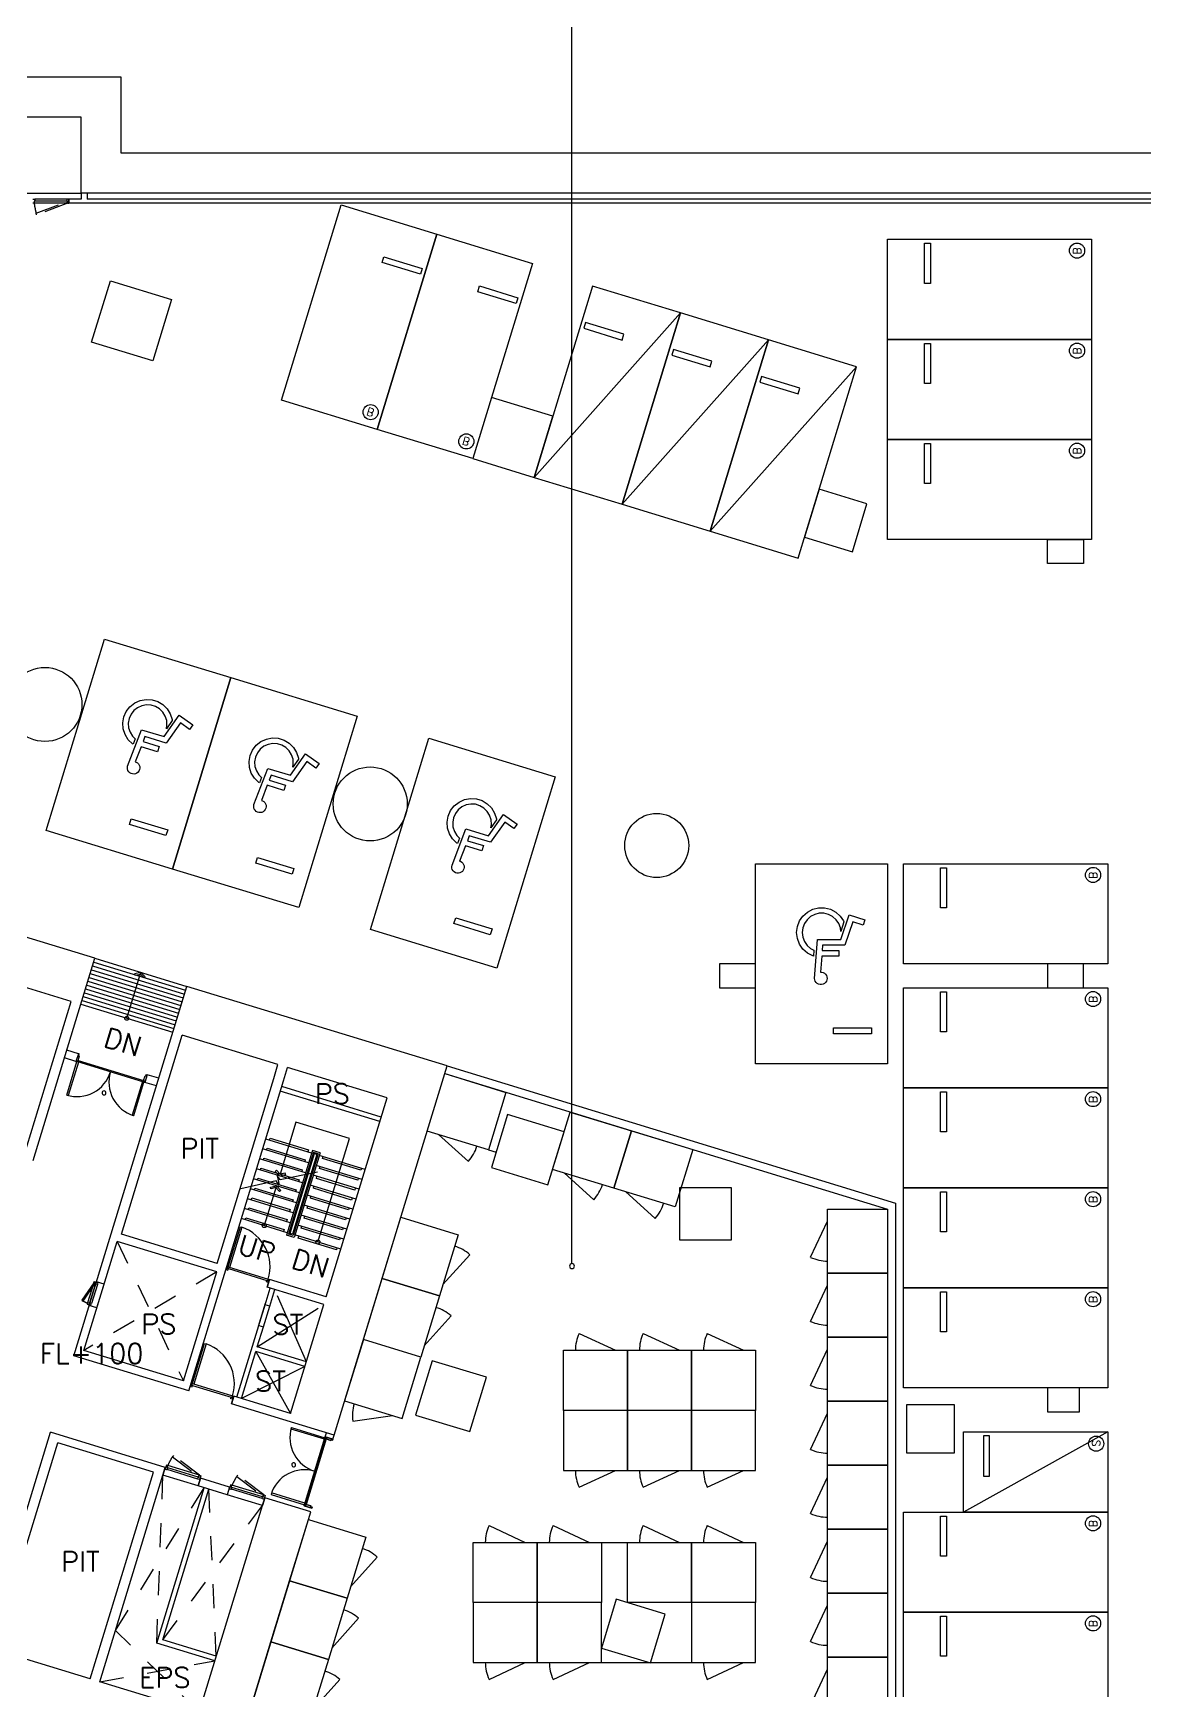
# Model space of a CAD drawing. Header units: millimetres. Extents: x -7614 to 421357, y 87385 to 341757.
# Drawn here: x 178470 to 206249, y 216459 to 257878 of the extents above; entities that cross this region are included whole.
import ezdxf
from ezdxf.enums import TextEntityAlignment as Align

# ---------------------------------------------------------------- set-up
doc = ezdxf.new("R2010")
doc.units = ezdxf.units.MM
doc.header["$LTSCALE"] = 600
doc.header["$MEASUREMENT"] = 0
doc.linetypes.add('HID', pattern=[5, 3, -2])
doc.linetypes.add('HIDDEN', pattern=[2, 1, -1])
doc.layers.add('e-plan', color=9, linetype='CONTINUOUS')
doc.layers.add('e-room-box', color=7, linetype='CONTINUOUS')
doc.styles.add('kiahn', font='romans.shx', dxfattribs={"bigfont": 'cadhs.shx'})

msp = doc.modelspace()

# ---------------------------------------------------------------- linework, layer by layer
at = {"layer": 'e-plan'}
for p, q in [((180670, 256777), (163670, 256777)), ((180670, 254877), (180670, 256777)), ((179670, 255777), (164670, 255777)), ((179670, 253877), (179670, 255777)), ((328920, 254877), (180670, 254877)), ((173853, 253877), (179670, 253877)), ((178460, 253727), (178495, 253727)), ((178495, 253627), (178460, 253627)), ((178495, 253727), (178510, 253727)), ((178510, 253677), (178495, 253677)), ((178495, 253677), (178495, 253627)), ((179325, 253627), (178495, 253627)), ((179310, 253727), (178510, 253727)), ((178510, 253727), (178510, 253677)), ((179310, 253677), (178510, 253677)), ((179325, 253727), (179310, 253727)), ((179310, 253727), (179310, 253677)), ((179310, 253677), (179325, 253677)), ((179360, 253727), (179325, 253727)), ((179325, 253677), (179325, 253627)), ((179325, 253627), (179360, 253627)), ((179360, 253627), (179360, 253727)), ((179670, 253727), (179370, 253727)), ((179370, 253627), (179370, 253727)), ((336565, 253627), (179370, 253627)), ((179670, 253877), (179670, 253727)), ((244420, 253877), (179670, 253877)), ((179820, 253877), (179820, 253727)), ((329770, 253727), (179820, 253727)), ((184675, 248709), (186166, 253586)), ((186166, 253586), (188556, 252855)), ((188556, 252855), (187065, 247978)), ((187065, 247978), (188556, 252855)), ((188556, 252855), (190947, 252124)), ((199820, 250227), (199820, 252727)), ((199820, 252727), (204920, 252727)), ((204920, 252727), (204920, 250227)), ((187190, 252148), (187234, 252292)), ((187234, 252292), (188190, 251999)), ((200745, 252627), (200895, 252627)), ((200745, 251627), (200745, 252627)), ((200895, 252627), (200895, 251627)), ((188147, 251856), (187190, 252148)), ((188190, 251999), (188147, 251856)), ((190947, 252124), (189456, 247247)), ((189581, 251417), (189625, 251561)), ((190537, 251125), (189581, 251417)), ((189625, 251561), (190581, 251268)), ((192448, 251560), (190986, 246779)), ((194648, 250888), (192448, 251560)), ((200895, 251627), (200745, 251627)), ((190581, 251268), (190537, 251125)), ((190986, 246779), (194648, 250888)), ((192273, 250647), (192229, 250503)), ((193230, 250354), (192273, 250647)), ((193186, 246106), (194648, 250888)), ((194648, 250888), (193186, 246106)), ((196847, 250215), (194648, 250888)), ((192229, 250503), (193186, 250211)), ((193186, 250211), (193230, 250354)), ((193186, 246106), (196847, 250215)), ((195385, 245434), (196847, 250215)), ((196847, 250215), (195385, 245434)), ((199047, 249543), (196847, 250215)), ((204920, 250227), (199820, 250227)), ((199820, 247727), (199820, 250227)), ((199820, 250227), (204920, 250227)), ((204920, 250227), (204920, 247727)), ((194473, 249974), (194429, 249831)), ((194429, 249831), (195385, 249538)), ((195429, 249682), (194473, 249974)), ((200745, 250127), (200895, 250127)), ((200745, 249127), (200745, 250127)), ((200895, 250127), (200895, 249127)), ((195385, 249538), (195429, 249682)), ((195385, 245434), (199047, 249543)), ((197585, 244762), (199047, 249543)), ((196672, 249302), (196628, 249158)), ((196628, 249158), (197585, 248866)), ((197629, 249009), (196672, 249302)), ((197585, 248866), (197629, 249009)), ((200895, 249127), (200745, 249127)), ((187065, 247978), (184675, 248709)), ((189456, 247247), (187065, 247978)), ((204920, 247727), (199820, 247727)), ((199820, 245227), (199820, 247727)), ((199820, 247727), (204920, 247727)), ((204920, 247727), (204920, 245227)), ((200745, 247627), (200895, 247627)), ((200745, 246627), (200745, 247627)), ((200895, 247627), (200895, 246627)), ((190986, 246779), (193186, 246106)), ((200895, 246627), (200745, 246627)), ((193186, 246106), (195385, 245434)), ((195385, 245434), (197585, 244762)), ((204920, 245227), (199820, 245227)), ((178794, 237958), (180256, 242739)), ((180256, 242739), (183412, 241775)), ((183412, 241775), (181950, 236993)), ((181950, 236993), (183412, 241775)), ((183412, 241775), (186568, 240810)), ((180889, 241049), (181007, 241142)), ((181007, 241142), (181143, 241205)), ((181185, 241073), (181079, 241024)), ((181143, 241205), (181290, 241233)), ((181299, 241095), (181185, 241073)), ((181290, 241233), (181440, 241224)), ((181416, 241088), (181299, 241095)), ((181527, 241054), (181416, 241088)), ((181440, 241224), (181584, 241180)), ((181584, 241180), (181712, 241104)), ((181712, 241104), (181819, 240998)), ((180710, 240646), (180736, 240794)), ((180736, 240794), (180797, 240931)), ((180797, 240931), (180889, 241049)), ((180868, 240753), (180848, 240638)), ((180916, 240860), (180868, 240753)), ((180987, 240952), (180916, 240860)), ((181079, 241024), (180987, 240952)), ((181628, 240994), (181527, 241054)), ((181711, 240912), (181628, 240994)), ((181771, 240813), (181711, 240912)), ((181742, 240301), (182122, 240835)), ((181807, 240702), (181771, 240813)), ((181944, 240704), (181799, 240500)), ((181814, 240585), (181807, 240702)), ((181819, 240998), (181897, 240870)), ((181897, 240870), (181943, 240727)), ((181943, 240727), (181944, 240704)), ((182122, 240835), (182460, 240595)), ((186568, 240810), (185106, 236028)), ((180720, 240496), (180710, 240646)), ((180765, 240353), (180720, 240496)), ((180844, 240225), (180765, 240353)), ((180831, 239567), (181180, 240472)), ((180848, 240638), (180856, 240522)), ((180856, 240522), (180891, 240411)), ((180891, 240411), (180952, 240311)), ((180952, 240311), (181019, 240245)), ((181019, 240245), (180966, 240110)), ((181180, 240472), (181742, 240301)), ((181263, 240303), (181215, 240179)), ((181797, 240139), (181263, 240303)), ((182155, 240642), (181797, 240139)), ((181799, 240500), (181814, 240585)), ((182380, 240482), (182155, 240642)), ((182460, 240595), (182380, 240482)), ((184162, 240178), (184299, 240240)), ((184299, 240240), (184446, 240268)), ((184446, 240268), (184596, 240259)), ((184596, 240259), (184739, 240216)), ((186899, 235480), (188361, 240262)), ((188361, 240262), (191517, 239297)), ((180950, 240120), (180844, 240225)), ((180966, 240110), (180950, 240120)), ((181165, 240049), (181019, 239671)), ((181576, 239924), (181165, 240049)), ((181215, 240179), (181616, 240056)), ((181616, 240056), (181576, 239924)), ((183866, 239681), (183892, 239829)), ((183892, 239829), (183953, 239966)), ((183953, 239966), (184045, 240084)), ((184072, 239895), (184024, 239788)), ((184045, 240084), (184162, 240178)), ((184143, 239987), (184072, 239895)), ((184234, 240060), (184143, 239987)), ((184341, 240108), (184234, 240060)), ((184455, 240130), (184341, 240108)), ((184572, 240123), (184455, 240130)), ((184683, 240089), (184572, 240123)), ((184783, 240029), (184683, 240089)), ((184739, 240216), (184868, 240139)), ((184866, 239947), (184783, 240029)), ((184927, 239848), (184866, 239947)), ((184868, 240139), (184975, 240033)), ((184898, 239336), (185278, 239870)), ((184963, 239737), (184927, 239848)), ((184975, 240033), (185053, 239905)), ((185053, 239905), (185098, 239762)), ((185278, 239870), (185616, 239630)), ((180825, 239530), (180831, 239567)), ((180827, 239493), (180825, 239530)), ((180838, 239457), (180827, 239493)), ((180858, 239425), (180838, 239457)), ((180885, 239399), (180858, 239425)), ((181019, 239671), (181043, 239664)), ((181043, 239664), (181075, 239645)), ((181090, 239412), (181061, 239389)), ((181075, 239645), (181102, 239618)), ((181113, 239442), (181090, 239412)), ((181102, 239618), (181121, 239586)), ((181129, 239476), (181113, 239442)), ((181121, 239586), (181133, 239551)), ((181135, 239513), (181129, 239476)), ((181133, 239551), (181135, 239513)), ((183876, 239531), (183866, 239681)), ((183921, 239389), (183876, 239531)), ((183987, 238602), (184336, 239508)), ((184024, 239788), (184004, 239674)), ((184004, 239674), (184012, 239557)), ((184012, 239557), (184047, 239446)), ((184047, 239446), (184108, 239346)), ((184336, 239508), (184898, 239336)), ((185311, 239677), (184953, 239174)), ((185100, 239739), (184955, 239535)), ((184955, 239535), (184970, 239620)), ((184970, 239620), (184963, 239737)), ((185098, 239762), (185100, 239739)), ((185536, 239517), (185311, 239677)), ((185616, 239630), (185536, 239517)), ((180917, 239380), (180885, 239399)), ((180953, 239369), (180917, 239380)), ((180990, 239367), (180953, 239369)), ((181027, 239373), (180990, 239367)), ((181061, 239389), (181027, 239373)), ((183999, 239261), (183921, 239389)), ((184106, 239155), (183999, 239261)), ((184122, 239145), (184106, 239155)), ((184108, 239346), (184174, 239281)), ((184174, 239281), (184122, 239145)), ((184321, 239085), (184175, 238706)), ((184732, 238959), (184321, 239085)), ((184419, 239338), (184371, 239214)), ((184371, 239214), (184772, 239091)), ((184953, 239174), (184419, 239338)), ((184772, 239091), (184732, 238959)), ((191517, 239297), (190055, 234515)), ((183980, 238565), (183987, 238602)), ((184175, 238706), (184199, 238699)), ((184199, 238699), (184231, 238680)), ((184231, 238680), (184258, 238653)), ((184258, 238653), (184277, 238621)), ((184277, 238621), (184289, 238586)), ((184289, 238586), (184291, 238548)), ((188994, 238571), (189111, 238665)), ((189111, 238665), (189248, 238727)), ((189289, 238595), (189183, 238547)), ((189248, 238727), (189395, 238755)), ((189404, 238617), (189289, 238595)), ((189395, 238755), (189545, 238746)), ((189521, 238610), (189404, 238617)), ((189632, 238576), (189521, 238610)), ((189545, 238746), (189688, 238703)), ((189732, 238516), (189632, 238576)), ((189688, 238703), (189817, 238626)), ((189817, 238626), (189924, 238520)), ((180879, 238107), (180923, 238250)), ((180923, 238250), (181831, 237973)), ((183983, 238528), (183980, 238565)), ((183994, 238492), (183983, 238528)), ((184014, 238460), (183994, 238492)), ((184040, 238434), (184014, 238460)), ((184073, 238415), (184040, 238434)), ((184108, 238404), (184073, 238415)), ((184146, 238402), (184108, 238404)), ((184183, 238409), (184146, 238402)), ((184217, 238424), (184183, 238409)), ((184246, 238447), (184217, 238424)), ((184269, 238477), (184246, 238447)), ((184284, 238511), (184269, 238477)), ((184291, 238548), (184284, 238511)), ((188815, 238168), (188841, 238316)), ((188825, 238018), (188815, 238168)), ((188841, 238316), (188902, 238453)), ((188902, 238453), (188994, 238571)), ((188973, 238275), (188953, 238161)), ((189020, 238382), (188973, 238275)), ((189092, 238474), (189020, 238382)), ((189183, 238547), (189092, 238474)), ((189815, 238434), (189732, 238516)), ((189876, 238335), (189815, 238434)), ((189847, 237823), (190227, 238357)), ((189911, 238224), (189876, 238335)), ((190260, 238164), (189902, 237661)), ((190049, 238226), (189904, 238022)), ((189919, 238107), (189911, 238224)), ((189924, 238520), (190002, 238392)), ((190002, 238392), (190047, 238249)), ((190047, 238249), (190049, 238226)), ((190227, 238357), (190565, 238117)), ((190485, 238004), (190260, 238164)), ((181950, 236993), (178794, 237958)), ((181788, 237829), (180879, 238107)), ((181831, 237973), (181788, 237829)), ((188870, 237876), (188825, 238018)), ((188948, 237748), (188870, 237876)), ((188936, 237089), (189285, 237995)), ((189055, 237642), (188948, 237748)), ((188953, 238161), (188960, 238044)), ((188960, 238044), (188996, 237933)), ((188996, 237933), (189057, 237833)), ((189057, 237833), (189123, 237768)), ((189123, 237768), (189071, 237632)), ((189285, 237995), (189847, 237823)), ((189368, 237825), (189320, 237701)), ((189902, 237661), (189368, 237825)), ((189904, 238022), (189919, 238107)), ((190565, 238117), (190485, 238004)), ((189071, 237632), (189055, 237642)), ((189270, 237572), (189124, 237193)), ((189680, 237446), (189270, 237572)), ((189320, 237701), (189721, 237578)), ((189721, 237578), (189680, 237446)), ((185106, 236028), (181950, 236993)), ((184035, 237142), (184079, 237285)), ((184943, 236864), (184035, 237142)), ((184079, 237285), (184987, 237008)), ((184987, 237008), (184943, 236864)), ((188929, 237052), (188936, 237089)), ((188932, 237015), (188929, 237052)), ((188943, 236979), (188932, 237015)), ((188963, 236947), (188943, 236979)), ((188989, 236921), (188963, 236947)), ((189022, 236902), (188989, 236921)), ((189124, 237193), (189148, 237186)), ((189148, 237186), (189180, 237167)), ((189195, 236934), (189166, 236911)), ((189180, 237167), (189206, 237140)), ((189218, 236964), (189195, 236934)), ((189206, 237140), (189226, 237108)), ((189233, 236998), (189218, 236964)), ((189226, 237108), (189237, 237073)), ((189240, 237035), (189233, 236998)), ((189237, 237073), (189240, 237035)), ((196520, 232127), (196520, 237127)), ((196520, 237127), (199820, 237127)), ((199820, 237127), (199820, 232127)), ((200220, 234627), (200220, 237127)), ((200220, 237127), (205320, 237127)), ((201145, 237027), (201295, 237027)), ((201145, 236027), (201145, 237027)), ((201295, 237027), (201295, 236027)), ((205320, 237127), (205320, 234627)), ((180013, 234762), (173510, 236750)), ((189057, 236891), (189022, 236902)), ((189095, 236889), (189057, 236891)), ((189132, 236896), (189095, 236889)), ((189166, 236911), (189132, 236896)), ((188984, 235629), (189028, 235772)), ((189028, 235772), (189936, 235495)), ((197566, 235555), (197619, 235695)), ((197619, 235695), (197705, 235819)), ((197705, 235819), (197817, 235918)), ((197808, 235727), (197742, 235631)), ((197895, 235804), (197808, 235727)), ((197817, 235918), (197950, 235988)), ((197999, 235859), (197895, 235804)), ((197950, 235988), (198095, 236024)), ((198112, 235887), (197999, 235859)), ((198095, 236024), (198245, 236024)), ((198229, 235887), (198112, 235887)), ((198342, 235859), (198229, 235887)), ((198245, 236024), (198391, 235988)), ((198445, 235804), (198342, 235859)), ((198391, 235988), (198524, 235918)), ((198533, 235727), (198445, 235804)), ((198524, 235918), (198636, 235819)), ((198599, 235631), (198533, 235727)), ((198636, 235819), (198721, 235695)), ((198654, 235229), (198862, 235851)), ((198721, 235695), (198730, 235673)), ((198949, 235676), (198754, 235091)), ((198862, 235851), (199255, 235720)), ((199211, 235589), (198949, 235676)), ((199255, 235720), (199211, 235589)), ((201295, 236027), (201145, 236027)), ((190055, 234515), (186899, 235480)), ((189892, 235351), (188984, 235629)), ((189936, 235495), (189892, 235351)), ((197548, 235406), (197566, 235555)), ((197566, 235257), (197548, 235406)), ((197701, 235522), (197686, 235406)), ((197686, 235406), (197701, 235290)), ((197742, 235631), (197701, 235522)), ((197701, 235290), (197742, 235181)), ((198640, 235522), (198599, 235631)), ((198651, 235436), (198640, 235522)), ((198730, 235673), (198651, 235436)), ((197619, 235117), (197566, 235257)), ((197705, 234994), (197619, 235117)), ((197817, 234894), (197705, 234994)), ((197742, 235181), (197808, 235085)), ((197808, 235085), (197895, 235008)), ((197950, 234825), (197817, 234894)), ((197895, 235008), (197978, 234964)), ((197978, 234964), (197968, 234820)), ((197998, 234261), (198067, 235229)), ((198067, 235229), (198654, 235229)), ((198195, 235091), (198186, 234958)), ((198186, 234958), (198605, 234958)), ((198754, 235091), (198195, 235091)), ((198605, 234958), (198605, 234820)), ((178470, 229713), (180013, 234762)), ((179926, 234475), (182221, 233773)), ((179955, 234571), (182250, 233869)), ((179984, 234666), (182279, 233965)), ((180013, 234762), (182308, 234060)), ((197968, 234820), (197950, 234825)), ((198176, 234820), (198147, 234416)), ((198605, 234820), (198176, 234820)), ((205320, 234627), (200220, 234627)), ((179423, 233687), (177033, 234418)), ((179487, 224832), (182308, 234060)), ((179809, 234093), (182104, 233391)), ((179838, 234188), (182133, 233486)), ((179867, 234284), (182162, 233582)), ((179896, 234379), (182191, 233678)), ((180810, 233264), (181161, 234411)), ((181161, 234411), (181005, 234378)), ((181005, 234378), (181017, 234339)), ((181017, 234339), (181148, 234369)), ((181148, 234369), (181240, 234271)), ((181268, 234298), (181161, 234411)), ((181240, 234271), (181268, 234298)), ((188811, 232072), (182308, 234060)), ((198002, 234224), (197998, 234261)), ((198015, 234189), (198002, 234224)), ((198037, 234158), (198015, 234189)), ((198065, 234133), (198037, 234158)), ((198098, 234116), (198065, 234133)), ((198134, 234107), (198098, 234116)), ((198172, 234107), (198134, 234107)), ((198147, 234416), (198172, 234416)), ((198172, 234416), (198208, 234407)), ((198208, 234116), (198172, 234107)), ((198208, 234407), (198241, 234389)), ((198241, 234133), (198208, 234116)), ((198241, 234389), (198269, 234364)), ((198269, 234158), (198241, 234133)), ((198269, 234364), (198291, 234333)), ((198291, 234189), (198269, 234158)), ((198291, 234333), (198304, 234298)), ((198304, 234224), (198291, 234189)), ((198304, 234298), (198309, 234261)), ((198309, 234261), (198304, 234224)), ((200220, 231527), (200220, 234027)), ((200220, 234027), (205320, 234027)), ((205320, 234027), (205320, 231527)), ((178231, 229786), (179423, 233687)), ((179662, 233614), (181958, 232913)), ((179692, 233710), (181987, 233008)), ((179721, 233806), (182016, 233104)), ((179750, 233901), (182045, 233200)), ((179779, 233997), (182075, 233295)), ((201145, 233927), (201295, 233927)), ((201145, 232927), (201145, 233927)), ((201295, 233927), (201295, 232927)), ((180676, 227867), (182197, 232840)), ((184587, 232109), (182197, 232840)), ((198470, 232879), (198470, 233029)), ((198470, 233029), (199420, 233029)), ((199420, 232879), (198470, 232879)), ((199420, 233029), (199420, 232879)), ((201295, 232927), (201145, 232927)), ((179599, 232379), (179312, 232467)), ((179599, 232379), (179540, 232188)), ((179599, 232379), (179540, 232188)), ((179622, 232372), (179599, 232379)), ((179611, 232334), (179622, 232372)), ((179540, 232188), (179253, 232276)), ((179308, 231344), (179564, 232181)), ((179602, 232169), (179346, 231332)), ((179540, 232188), (179564, 232181)), ((179564, 232181), (179576, 232219)), ((181237, 231669), (179564, 232181)), ((179564, 232181), (179602, 232169)), ((179576, 232219), (179595, 232213)), ((179595, 232213), (179630, 232328)), ((179595, 232213), (181230, 231713)), ((179630, 232328), (179611, 232334)), ((184481, 231761), (184587, 232109)), ((184723, 231698), (184827, 232036)), ((187313, 231275), (184827, 232036)), ((185990, 222844), (188811, 232072)), ((188811, 232072), (200020, 228645)), ((199820, 232127), (196520, 232127)), ((181199, 231681), (180943, 230844)), ((180982, 230832), (181237, 231669)), ((181237, 231669), (181199, 231681)), ((181230, 231713), (181265, 231828)), ((181249, 231707), (181230, 231713)), ((181237, 231669), (181249, 231707)), ((181261, 231662), (181237, 231669)), ((181320, 231853), (181261, 231662)), ((181320, 231853), (181261, 231662)), ((181548, 231574), (181261, 231662)), ((181265, 231828), (181284, 231822)), ((181284, 231822), (181296, 231860)), ((181296, 231860), (181320, 231853)), ((181607, 231765), (181320, 231853)), ((183067, 227136), (184481, 231761)), ((183248, 226872), (184723, 231698)), ((187167, 230797), (184680, 231557)), ((188314, 230446), (188753, 231881)), ((188753, 231881), (199820, 228497)), ((188753, 231881), (190283, 231413)), ((179346, 231332), (179308, 231344)), ((187132, 230683), (184645, 231443)), ((185793, 226303), (187313, 231275)), ((190283, 231413), (189844, 229979)), ((200220, 229027), (200220, 231527)), ((200220, 231527), (205320, 231527)), ((205320, 231527), (200220, 231527)), ((201145, 231427), (201295, 231427)), ((201145, 230427), (201145, 231427)), ((201295, 231427), (201295, 230427)), ((205320, 231527), (205320, 229027)), ((180943, 230844), (180982, 230832)), ((191451, 229487), (191890, 230922)), ((191890, 230922), (193420, 230454)), ((185036, 230670), (184639, 229368)), ((186375, 230260), (185036, 230670)), ((189844, 229979), (188314, 230446)), ((189345, 229689), (188601, 230359)), ((193420, 230454), (192981, 229020)), ((192981, 229020), (193420, 230454)), ((193420, 230454), (194950, 229986)), ((201295, 230427), (201145, 230427)), ((185351, 229648), (184204, 229999)), ((185427, 229896), (184280, 230247)), ((184299, 229969), (184314, 230017)), ((184314, 230017), (185270, 229725)), ((184375, 230218), (184390, 230266)), ((184390, 230266), (185346, 229973)), ((185446, 229959), (184800, 227845)), ((185473, 229909), (184850, 227872)), ((185490, 229877), (184881, 227888)), ((185638, 229900), (184991, 227787)), ((185346, 229973), (185332, 229926)), ((185638, 229900), (185446, 229959)), ((185588, 229874), (185473, 229909)), ((185556, 229857), (185490, 229877)), ((185584, 227673), (186375, 230260)), ((189844, 229979), (190036, 229920)), ((194950, 229986), (194511, 228552)), ((185199, 229151), (184052, 229501)), ((185275, 229399), (184128, 229750)), ((184147, 229472), (184162, 229520)), ((184162, 229520), (185118, 229228)), ((184223, 229721), (184238, 229769)), ((184238, 229769), (185194, 229476)), ((184547, 229466), (184519, 229439)), ((184639, 229368), (184547, 229466)), ((185556, 229857), (184948, 227868)), ((185588, 229874), (184965, 227837)), ((185194, 229476), (185180, 229428)), ((185270, 229725), (185256, 229677)), ((185413, 229629), (185390, 229636)), ((185504, 229601), (185480, 229608)), ((186690, 229238), (185543, 229589)), ((186766, 229487), (185619, 229838)), ((185624, 229512), (185638, 229560)), ((186580, 229220), (185624, 229512)), ((185700, 229761), (185714, 229809)), ((186656, 229469), (185700, 229761)), ((186671, 229516), (186656, 229469)), ((192981, 229020), (191451, 229487)), ((184543, 229204), (183661, 229000)), ((185123, 228902), (183976, 229253)), ((184071, 229223), (184086, 229271)), ((184086, 229271), (185042, 228979)), ((184549, 229077), (184245, 228083)), ((184397, 229043), (184549, 229077)), ((184519, 229439), (184626, 229326)), ((184620, 229093), (184543, 229204)), ((184549, 229077), (184660, 228963)), ((184640, 229226), (184564, 229337)), ((184564, 229337), (184620, 229093)), ((184626, 229326), (184781, 229359)), ((184769, 229398), (184639, 229368)), ((185579, 229417), (184640, 229226)), ((184781, 229359), (184769, 229398)), ((185118, 229228), (185104, 229180)), ((185261, 229132), (185238, 229139)), ((185337, 229380), (185314, 229387)), ((185352, 229104), (185328, 229111)), ((186538, 228741), (185391, 229092)), ((185428, 229352), (185404, 229360)), ((186614, 228990), (185467, 229341)), ((185472, 229015), (185486, 229063)), ((185548, 229264), (185562, 229311)), ((186504, 228971), (185548, 229264)), ((186595, 229268), (186580, 229220)), ((192481, 228730), (191738, 229400)), ((184971, 228405), (183824, 228755)), ((185047, 228653), (183900, 229004)), ((183919, 228726), (183934, 228774)), ((183934, 228774), (184890, 228482)), ((183995, 228975), (184010, 229023)), ((184010, 229023), (184966, 228730)), ((184406, 229005), (184397, 229043)), ((184537, 229035), (184406, 229005)), ((184628, 228937), (184537, 229035)), ((184660, 228963), (184628, 228937)), ((184966, 228730), (184952, 228682)), ((185042, 228979), (185028, 228931)), ((185109, 228634), (185086, 228642)), ((185185, 228883), (185162, 228890)), ((185276, 228855), (185252, 228862)), ((186462, 228493), (185315, 228843)), ((185396, 228766), (185410, 228814)), ((186352, 228474), (185396, 228766)), ((186428, 228723), (185472, 229015)), ((186442, 228770), (186428, 228723)), ((186519, 229019), (186504, 228971)), ((194511, 228552), (192981, 229020)), ((194011, 228263), (193268, 228932)), ((200020, 228645), (200020, 204377)), ((205320, 229027), (200220, 229027)), ((200220, 226527), (200220, 229027)), ((200220, 229027), (205320, 229027)), ((201145, 228927), (201295, 228927)), ((201145, 227927), (201145, 228927)), ((201295, 228927), (201295, 227927)), ((205320, 229027), (205320, 226527)), ((184819, 227907), (183672, 228258)), ((184895, 228156), (183748, 228507)), ((183767, 228229), (183782, 228277)), ((183782, 228277), (184738, 227984)), ((183843, 228478), (183858, 228525)), ((183858, 228525), (184814, 228233)), ((184814, 228233), (184800, 228185)), ((184890, 228482), (184876, 228434)), ((185033, 228386), (185009, 228393)), ((185124, 228358), (185100, 228365)), ((186310, 227995), (185163, 228346)), ((185200, 228606), (185176, 228614)), ((186386, 228244), (185239, 228595)), ((185244, 228269), (185258, 228317)), ((186200, 227977), (185244, 228269)), ((185320, 228518), (185334, 228566)), ((186276, 228225), (185320, 228518)), ((186290, 228273), (186276, 228225)), ((186366, 228522), (186352, 228474)), ((187189, 226765), (187656, 228295)), ((187656, 228295), (189091, 227856)), ((198320, 226897), (198320, 228497)), ((198320, 228497), (199820, 228497)), ((199820, 228497), (199820, 204377)), ((199820, 228497), (199820, 226897)), ((183067, 227136), (180676, 227867)), ((183340, 227053), (183647, 228056)), ((183685, 228044), (183378, 227041)), ((183647, 228056), (183685, 228044)), ((184738, 227984), (184724, 227937)), ((184991, 227787), (184800, 227845)), ((184965, 227837), (184850, 227872)), ((184948, 227868), (184881, 227888)), ((184957, 228137), (184933, 228144)), ((186158, 227498), (185010, 227849)), ((185048, 228109), (185024, 228116)), ((186234, 227747), (185086, 228097)), ((185091, 227772), (185106, 227820)), ((185167, 228020), (185182, 228068)), ((186124, 227728), (185167, 228020)), ((186214, 228025), (186200, 227977)), ((189091, 227856), (188623, 226326)), ((197898, 227291), (198320, 228197)), ((201295, 227927), (201145, 227927)), ((179737, 224965), (180570, 227690)), ((183056, 226930), (180570, 227690)), ((186048, 227479), (185091, 227772)), ((186062, 227527), (186048, 227479)), ((186138, 227776), (186124, 227728)), ((183316, 227060), (183292, 226983)), ((183292, 226983), (183335, 226970)), ((183306, 227063), (183306, 227063)), ((183340, 227053), (183316, 227060)), ((183328, 227014), (183340, 227053)), ((183347, 227008), (183328, 227014)), ((183335, 226970), (183347, 227008)), ((183378, 227041), (183340, 227053)), ((183340, 227053), (184344, 226746)), ((183347, 227008), (184313, 226713)), ((189380, 227356), (188711, 226613)), ((179982, 226657), (179827, 226150)), ((180026, 226628), (179880, 226150)), ((180074, 226613), (179927, 226135)), ((179982, 226657), (179992, 226690)), ((180030, 226642), (179982, 226657)), ((179992, 226690), (180088, 226661)), ((180026, 226628), (180030, 226642)), ((180074, 226613), (180026, 226628)), ((180244, 226624), (180053, 226682)), ((180063, 226031), (180244, 226624)), ((180078, 226628), (180074, 226613)), ((180088, 226661), (180078, 226628)), ((182223, 224205), (183056, 226930)), ((182356, 223955), (183248, 226872)), ((184301, 226675), (184313, 226713)), ((184344, 226662), (184301, 226675)), ((184313, 226713), (184332, 226707)), ((184377, 226735), (184319, 226544)), ((184319, 226544), (184377, 226735)), ((184332, 226707), (184344, 226746)), ((184344, 226746), (184368, 226738)), ((184368, 226738), (184344, 226662)), ((185793, 226303), (184377, 226735)), ((186721, 225235), (187189, 226765)), ((188623, 226326), (187189, 226765)), ((187189, 226765), (188623, 226326)), ((197898, 225691), (198320, 226597)), ((199820, 226897), (198320, 226897)), ((198320, 225297), (198320, 226897)), ((198320, 226897), (199820, 226897)), ((199820, 226897), (199820, 225297)), ((179827, 226150), (179817, 226117)), ((179875, 226135), (179827, 226150)), ((179880, 226150), (179875, 226135)), ((179927, 226135), (179880, 226150)), ((184268, 226105), (184395, 226521)), ((185734, 226111), (184319, 226544)), ((184383, 226070), (184510, 226486)), ((188623, 226326), (188155, 224796)), ((205320, 226527), (200220, 226527)), ((200220, 224027), (200220, 226527)), ((200220, 226527), (205320, 226527)), ((201145, 226427), (201295, 226427)), ((201145, 225427), (201145, 226427)), ((201295, 226427), (201295, 225427)), ((205320, 226527), (205320, 224027)), ((179817, 226117), (179913, 226087)), ((180063, 226031), (179872, 226089)), ((179913, 226087), (179923, 226121)), ((179923, 226121), (179927, 226135)), ((184267, 226136), (184092, 225563)), ((184101, 225560), (184277, 226133)), ((184225, 225553), (184383, 226070)), ((184277, 226133), (184267, 226136)), ((184383, 226070), (184268, 226105)), ((184901, 223386), (185734, 226111)), ((188912, 225826), (188243, 225083)), ((183562, 223795), (184110, 225588)), ((184071, 225051), (184225, 225553)), ((184092, 225563), (184101, 225560)), ((184110, 225588), (184225, 225553)), ((192114, 225391), (193020, 224968)), ((193714, 225391), (194620, 224968)), ((195314, 225391), (196220, 224968)), ((201295, 225427), (201145, 225427)), ((182223, 224205), (179737, 224965)), ((182448, 224136), (182755, 225139)), ((182793, 225127), (182486, 224124)), ((182755, 225139), (182793, 225127)), ((183677, 223760), (184036, 224936)), ((185260, 224562), (184036, 224936)), ((185296, 224677), (184071, 225051)), ((186721, 225235), (186253, 223704)), ((188155, 224796), (186721, 225235)), ((188155, 224796), (186721, 225235)), ((191720, 224968), (193320, 224968)), ((191720, 223468), (191720, 224968)), ((193320, 224968), (194920, 224968)), ((193320, 223468), (193320, 224968)), ((193320, 224968), (193320, 223468)), ((194920, 224968), (196520, 224968)), ((194920, 223468), (194920, 224968)), ((194920, 224968), (194920, 223468)), ((196520, 224968), (196520, 223468)), ((197898, 224091), (198320, 224997)), ((199820, 225297), (198320, 225297)), ((198320, 223697), (198320, 225297)), ((198320, 225297), (199820, 225297)), ((199820, 225297), (199820, 223697)), ((182356, 223955), (179487, 224832)), ((187687, 223266), (188155, 224796)), ((182424, 224143), (182401, 224067)), ((182448, 224136), (182424, 224143)), ((182436, 224098), (182448, 224136)), ((182455, 224092), (182436, 224098)), ((182444, 224053), (182455, 224092)), ((182486, 224124), (182448, 224136)), ((182448, 224136), (183452, 223829)), ((182455, 224092), (183421, 223796)), ((182401, 224067), (182444, 224053)), ((183410, 223758), (183421, 223796)), ((183453, 223745), (183410, 223758)), ((183421, 223796), (183440, 223791)), ((183486, 223819), (183427, 223627)), ((183427, 223627), (183486, 223819)), ((183440, 223791), (183452, 223829)), ((183452, 223829), (183476, 223822)), ((183476, 223822), (183453, 223745)), ((184901, 223386), (183486, 223819)), ((186253, 223704), (187687, 223266)), ((199820, 223697), (198320, 223697)), ((198320, 222097), (198320, 223697)), ((198320, 223697), (199820, 223697)), ((199820, 223697), (199820, 222097)), ((205320, 224027), (200220, 224027)), ((185990, 222844), (183427, 223627)), ((186458, 223200), (187448, 223339)), ((193320, 223468), (191720, 223468)), ((191720, 223468), (191720, 221968)), ((193320, 223468), (191720, 223468)), ((194920, 223468), (193320, 223468)), ((193320, 223468), (193320, 221968)), ((194920, 223468), (193320, 223468)), ((193320, 221968), (193320, 223468)), ((196520, 223468), (194920, 223468)), ((194920, 223468), (194920, 221968)), ((196520, 223468), (194920, 223468)), ((194920, 221968), (194920, 223468)), ((196520, 221968), (196520, 223468)), ((197898, 222491), (198320, 223397)), ((176914, 216416), (178902, 222919)), ((181771, 222042), (178902, 222919)), ((184914, 223000), (184925, 223039)), ((184914, 223000), (184925, 223039)), ((185750, 222744), (184914, 223000)), ((185750, 222744), (184914, 223000)), ((184925, 223039), (185762, 222783)), ((184925, 223039), (185762, 222783)), ((185769, 222807), (185799, 222902)), ((185961, 222748), (185990, 222844)), ((205320, 222927), (201720, 220927)), ((201720, 222927), (205320, 222927)), ((201720, 220927), (201720, 222927)), ((205320, 222927), (205320, 220927)), ((177504, 217491), (179083, 222655)), ((181474, 221924), (179083, 222655)), ((185762, 222783), (185250, 221109)), ((185250, 221109), (185762, 222783)), ((185295, 221117), (185795, 222752)), ((185795, 222752), (185295, 221117)), ((185762, 222783), (185750, 222744)), ((185762, 222783), (185750, 222744)), ((185762, 222783), (185769, 222807)), ((185769, 222807), (185762, 222783)), ((185800, 222771), (185762, 222783)), ((185762, 222783), (185800, 222771)), ((185769, 222807), (185961, 222748)), ((185769, 222807), (185961, 222748)), ((185961, 222748), (185769, 222807)), ((185795, 222752), (185800, 222771)), ((185800, 222771), (185795, 222752)), ((185909, 222717), (185795, 222752)), ((185795, 222752), (185909, 222717)), ((185915, 222736), (185909, 222717)), ((185909, 222717), (185915, 222736)), ((185953, 222724), (185915, 222736)), ((185915, 222736), (185953, 222724)), ((185961, 222748), (185953, 222724)), ((185953, 222724), (185961, 222748)), ((202370, 222827), (202220, 222827)), ((202220, 222827), (202220, 221827)), ((202370, 221827), (202370, 222827)), ((180134, 216687), (181771, 222042)), ((181771, 222042), (181713, 221851)), ((181798, 222097), (181769, 222001)), ((181832, 222086), (181798, 222097)), ((181817, 222039), (181832, 222086)), ((181832, 222034), (181817, 222039)), ((181817, 221986), (181832, 222034)), ((182626, 221844), (181832, 222086)), ((182597, 221800), (181832, 222034)), ((199820, 222097), (198320, 222097)), ((198320, 220497), (198320, 222097)), ((198320, 222097), (199820, 222097)), ((199820, 222097), (199820, 220497)), ((179895, 216760), (181474, 221924)), ((182593, 221582), (181713, 221851)), ((181769, 222001), (181803, 221991)), ((181803, 221991), (181817, 221986)), ((182582, 221752), (181817, 221986)), ((182582, 221752), (182597, 221800)), ((182596, 221748), (182582, 221752)), ((182651, 221773), (182593, 221582)), ((182593, 221582), (182651, 221773)), ((182630, 221738), (182596, 221748)), ((182597, 221800), (182611, 221796)), ((182611, 221796), (182626, 221844)), ((182626, 221844), (182659, 221834)), ((182659, 221834), (182630, 221738)), ((183378, 221551), (182651, 221773)), ((183378, 221551), (182651, 221773)), ((183405, 221605), (183376, 221510)), ((183438, 221595), (183405, 221605)), ((183424, 221547), (183438, 221595)), ((184232, 221353), (183438, 221595)), ((191720, 221968), (193320, 221968)), ((192114, 221545), (193020, 221968)), ((193320, 221968), (194920, 221968)), ((193714, 221545), (194620, 221968)), ((194920, 221968), (196520, 221968)), ((195314, 221545), (196220, 221968)), ((197898, 220891), (198320, 221797)), ((202220, 221827), (202370, 221827)), ((181559, 217653), (182746, 221535)), ((181708, 217732), (182860, 221500)), ((183319, 221360), (182593, 221582)), ((183319, 221360), (182593, 221582)), ((182620, 215927), (184258, 221282)), ((183378, 221551), (183319, 221360)), ((183378, 221551), (183319, 221360)), ((184199, 221091), (183319, 221360)), ((183376, 221510), (183409, 221500)), ((183409, 221500), (183423, 221495)), ((183423, 221495), (183438, 221543)), ((184189, 221261), (183423, 221495)), ((183438, 221543), (183424, 221547)), ((184203, 221309), (183438, 221543)), ((184189, 221261), (184203, 221309)), ((184203, 221257), (184189, 221261)), ((184258, 221282), (184199, 221091)), ((184203, 221309), (184218, 221305)), ((184236, 221247), (184203, 221257)), ((184218, 221305), (184232, 221353)), ((184232, 221353), (184266, 221342)), ((184266, 221342), (184236, 221247)), ((185405, 220931), (184258, 221282)), ((184425, 221403), (184414, 221365)), ((184425, 221403), (184414, 221365)), ((184414, 221365), (185250, 221109)), ((184414, 221365), (185250, 221109)), ((185262, 221147), (184425, 221403)), ((185262, 221147), (184425, 221403)), ((183417, 214428), (185405, 220931)), ((185250, 221109), (185243, 221085)), ((185243, 221085), (185250, 221109)), ((185243, 221085), (185434, 221027)), ((185434, 221027), (185243, 221085)), ((185250, 221109), (185262, 221147)), ((185250, 221109), (185262, 221147)), ((185289, 221097), (185250, 221109)), ((185250, 221109), (185289, 221097)), ((185295, 221117), (185289, 221097)), ((185289, 221097), (185295, 221117)), ((185409, 221082), (185295, 221117)), ((185295, 221117), (185409, 221082)), ((185403, 221062), (185409, 221082)), ((185409, 221082), (185403, 221062)), ((185442, 221051), (185403, 221062)), ((185403, 221062), (185442, 221051)), ((185434, 221027), (185442, 221051)), ((185442, 221051), (185434, 221027)), ((200220, 218427), (200220, 220927)), ((200220, 220927), (205320, 220927)), ((201145, 220827), (201295, 220827)), ((201145, 219827), (201145, 220827)), ((201295, 220827), (201295, 219827)), ((205320, 220927), (201720, 220927)), ((205320, 220927), (205320, 218427)), ((184879, 219210), (185347, 220740)), ((185347, 220740), (186781, 220301)), ((189861, 220591), (190768, 220168)), ((191461, 220591), (192368, 220168)), ((193714, 220591), (194620, 220168)), ((195314, 220591), (196220, 220168)), ((199820, 220497), (198320, 220497)), ((198320, 218897), (198320, 220497)), ((198320, 220497), (199820, 220497)), ((199820, 220497), (199820, 218897)), ((186781, 220301), (186313, 218771)), ((189468, 220168), (191068, 220168)), ((189468, 218668), (189468, 220168)), ((191068, 220168), (191068, 218668)), ((191068, 220168), (192668, 220168)), ((191068, 218668), (191068, 220168)), ((192668, 220168), (193320, 220168)), ((192668, 220168), (192668, 218668)), ((193320, 220168), (194920, 220168)), ((193320, 218668), (193320, 220168)), ((194920, 220168), (196520, 220168)), ((194920, 218668), (194920, 220168)), ((194920, 220168), (194920, 218668)), ((196520, 220168), (196520, 218668)), ((197898, 219291), (198320, 220197)), ((187070, 219802), (186401, 219058)), ((201295, 219827), (201145, 219827)), ((184411, 217680), (184879, 219210)), ((184879, 219210), (186313, 218771)), ((186313, 218771), (184879, 219210)), ((186313, 218771), (185846, 217241)), ((199820, 218897), (198320, 218897)), ((198320, 217297), (198320, 218897)), ((198320, 218897), (199820, 218897)), ((199820, 218897), (199820, 217297)), ((191068, 218668), (189468, 218668)), ((189468, 218668), (189468, 217168)), ((191068, 218668), (189468, 218668)), ((192668, 218668), (191068, 218668)), ((191068, 218668), (191068, 217168)), ((191068, 217168), (191068, 218668)), ((192668, 218668), (191068, 218668)), ((192668, 217168), (192668, 218668)), ((194920, 218668), (193320, 218668)), ((196520, 218668), (194920, 218668)), ((194920, 218668), (194920, 217168)), ((196520, 218668), (194920, 218668)), ((196520, 217168), (196520, 218668)), ((197898, 217691), (198320, 218597)), ((200220, 215927), (200220, 218427)), ((200220, 218427), (205320, 218427)), ((205320, 218427), (200220, 218427)), ((201145, 218327), (201295, 218327)), ((201145, 217327), (201145, 218327)), ((201295, 218327), (201295, 217327)), ((205320, 218427), (205320, 215927)), ((186603, 218272), (185933, 217528)), ((179895, 216760), (177504, 217491)), ((183012, 217208), (181559, 217653)), ((183047, 217323), (181708, 217732)), ((183943, 216150), (184411, 217680)), ((184411, 217680), (185846, 217241)), ((185846, 217241), (184411, 217680)), ((185846, 217241), (185378, 215711)), ((189468, 217168), (191068, 217168)), ((189861, 216745), (190768, 217168)), ((191068, 217168), (192668, 217168)), ((191461, 216745), (192368, 217168)), ((192668, 217168), (194920, 217168)), ((194920, 217168), (196520, 217168)), ((195314, 216745), (196220, 217168)), ((199820, 217297), (198320, 217297)), ((198320, 215697), (198320, 217297)), ((198320, 217297), (199820, 217297)), ((199820, 217297), (199820, 215697)), ((201295, 217327), (201145, 217327)), ((182620, 215927), (180134, 216687)), ((186135, 216741), (185465, 215998)), ((197898, 216091), (198320, 216997))]:
    msp.add_line(p, q, dxfattribs=at)
at = {"layer": 'e-plan', "linetype": 'HIDDEN'}
for p, q in [((178544, 253379), (179311, 253664)), ((179325, 253627), (178556, 253341)), ((179311, 253664), (179325, 253627)), ((178556, 253341), (178544, 253379)), ((180570, 227690), (182223, 224205)), ((179982, 226657), (179688, 226222)), ((179721, 226199), (180014, 226632)), ((183056, 226930), (179737, 224965)), ((180014, 226632), (179982, 226657)), ((179688, 226222), (179721, 226199)), ((181974, 222342), (181950, 222309)), ((181950, 222309), (182601, 221812)), ((182626, 221844), (181974, 222342)), ((181559, 217653), (181713, 221851)), ((182601, 221812), (182626, 221844)), ((183580, 221851), (183557, 221818)), ((183557, 221818), (184208, 221321)), ((184232, 221353), (183580, 221851)), ((180526, 217968), (182746, 221535)), ((183047, 217323), (182860, 221500)), ((184208, 221321), (184232, 221353)), ((181708, 217732), (184199, 221091)), ((182620, 215927), (180526, 217968)), ((180134, 216687), (183012, 217208))]:
    msp.add_line(p, q, dxfattribs=at)
at = {"layer": 'e-plan', "ltscale": 0.5}
for p, q in [((179931, 250159), (180399, 251689)), ((180399, 251689), (181929, 251221)), ((181929, 251221), (181461, 249691)), ((181461, 249691), (179931, 250159)), ((189924, 248777), (189456, 247247)), ((191454, 248309), (189924, 248777)), ((190986, 246779), (191454, 248309)), ((189456, 247247), (190986, 246779)), ((198111, 246483), (197746, 245287)), ((199306, 246117), (198111, 246483)), ((198941, 244922), (199306, 246117)), ((197746, 245287), (198941, 244922)), ((203820, 245227), (204720, 245227)), ((203820, 244627), (203820, 245227)), ((204720, 245227), (204720, 244627)), ((204720, 244627), (203820, 244627)), ((196520, 234627), (195620, 234627)), ((195620, 234627), (195620, 234027)), ((196520, 234027), (196520, 234627)), ((204720, 234627), (203820, 234627)), ((203820, 234627), (203820, 234027)), ((204720, 234027), (204720, 234627)), ((195620, 234027), (196520, 234027)), ((203820, 234027), (204720, 234027)), ((190322, 230857), (189919, 229538)), ((191738, 230425), (190322, 230857)), ((191334, 229105), (191738, 230425)), ((189919, 229538), (191334, 229105)), ((195920, 229027), (194620, 229027)), ((194620, 229027), (194620, 227727)), ((195920, 227727), (195920, 229027)), ((194620, 227727), (195920, 227727)), ((188442, 224708), (188027, 223350)), ((189800, 224293), (188442, 224708)), ((189385, 222935), (189800, 224293)), ((204620, 224027), (203820, 224027)), ((203820, 224027), (203820, 223427)), ((204620, 223427), (204620, 224027)), ((188027, 223350), (189385, 222935)), ((201495, 223602), (200295, 223602)), ((200295, 223602), (200295, 222402)), ((201495, 222402), (201495, 223602)), ((203820, 223427), (204620, 223427)), ((200295, 222402), (201495, 222402)), ((193042, 218753), (192668, 217529)), ((194266, 218379), (193042, 218753)), ((193892, 217155), (194266, 218379)), ((192668, 217529), (193892, 217155))]:
    msp.add_line(p, q, dxfattribs=at)
at = {"layer": 'e-plan', "linetype": 'HID'}
for p, q in [((185296, 224677), (184510, 226486)), ((184071, 225051), (185734, 226111)), ((184036, 224936), (184901, 223386)), ((185260, 224562), (183677, 223760))]:
    msp.add_line(p, q, dxfattribs=at)
at = {"layer": 'e-plan'}
for centre, radius in [((204555, 252445), 189), ((204555, 249945), 189), ((186903, 248409), 189), ((189294, 247678), 189), ((204555, 247445), 189), ((204955, 236845), 189), ((204955, 233745), 189), ((180810, 233264), 50), ((204955, 231245), 189), ((204955, 228745), 189), ((184245, 228083), 50), ((185584, 227673), 50), ((204955, 226245), 189), ((204955, 220645), 189), ((204955, 218145), 189)]:
    msp.add_circle(centre, radius, dxfattribs=at)
at = {"layer": 'e-plan', "ltscale": 0.5}
for centre, radius in [((178763, 241105), 925), ((186892, 238619), 925), ((194051, 237581), 800)]:
    msp.add_circle(centre, radius, dxfattribs=at)
at = {"layer": 'e-plan', "lineweight": -3}
msp.add_circle((205032, 222635), 189, dxfattribs=at)
at = {"layer": 'e-plan', "linetype": 'HIDDEN'}
for centre, radius, start, end in [((180475, 253884), 1996, 187.4052, 194.6585), ((179953, 226561), 430, 237.364, 253), ((183649, 221262), 1996, 148.3415, 155.5948), ((185256, 220771), 1996, 148.3415, 155.5948)]:
    msp.add_arc(centre, radius, start, end, dxfattribs=at)
at = {"layer": 'e-plan'}
for centre, radius, start, end in [((179564, 232181), 875, 253.0001, 343.0002), ((181237, 231669), 875, 163, 253.0001), ((180240, 231399), 50, 133.0001, 313.0001), ((180240, 231399), 50, 313.0001, 133.0001), ((188601, 230359), 1000, 318, 343), ((191738, 229400), 1000, 318, 343), ((193268, 228932), 1000, 318, 343), ((183340, 227053), 1050, 342.9999, 70.8062), ((188711, 226613), 1000, 48, 73), ((198320, 228197), 1000, 245, 270), ((188243, 225083), 1000, 48, 73), ((193020, 224968), 1000, 155, 180), ((194620, 224968), 1000, 155, 180), ((196220, 224968), 1000, 155, 180), ((198320, 226597), 1000, 245, 270), ((182448, 224136), 1050, 342.9999, 70.8062), ((198320, 224997), 1000, 245, 270), ((187448, 223339), 1000, 162.9989, 187.9989), ((185762, 222783), 875, 163.0003, 253.0005), ((185762, 222783), 875, 162.9999, 253.0001), ((198320, 223397), 1000, 245, 270), ((184980, 222107), 50, 103.0004, 283.0004), ((184980, 222107), 50, 283.0004, 103.0004), ((185250, 221109), 875, 73.0003, 163.0004), ((185250, 221109), 875, 72.9999, 163), ((193020, 221968), 1000, 180, 205), ((194620, 221968), 1000, 180, 205), ((196220, 221968), 1000, 180, 205), ((198320, 221797), 1000, 245, 270), ((190768, 220168), 1000, 155, 180), ((192368, 220168), 1000, 155, 180), ((194620, 220168), 1000, 155, 180), ((196220, 220168), 1000, 155, 180), ((186401, 219058), 1000, 48.0008, 73.0008), ((198320, 220197), 1000, 245, 270), ((185933, 217528), 1000, 48.0008, 73.0008), ((198320, 218597), 1000, 245, 270), ((190768, 217168), 1000, 180, 205), ((192368, 217168), 1000, 180, 205), ((196220, 217168), 1000, 180, 205), ((185465, 215998), 1000, 48.0008, 73.0008)]:
    msp.add_arc(centre, radius, start, end, dxfattribs=at)
at = {"layer": 'e-room-box'}
msp.add_line((191934, 227134), (191934, 261432), dxfattribs=at)
for start, end in [(90, 270), (270, 90)]:
    msp.add_arc((191934, 227071), 62.5, start, end, dxfattribs=at)

# ---------------------------------------------------------------- texts
at = {"layer": 'e-plan', "style": 'kiahn', "text_generation_flag": 4}
for rotation, p in [(90, (204454, 252346)), (90, (204454, 249846)), (343, (186838, 248535)), (343, (189229, 247804)), (90, (204454, 247346)), (90, (204854, 236746)), (90, (204854, 233646)), (90, (204854, 231146)), (90, (204854, 228646)), (90, (204854, 226146)), (90, (204854, 220546)), (90, (204854, 218046))]:
    msp.add_text('B', height=200, rotation=rotation, dxfattribs=at).set_placement(p)
at = {"layer": 'e-plan', "style": 'kiahn'}
msp.add_text('DN', height=500, rotation=343, dxfattribs=at).set_placement((180635, 232433), align=Align.CENTER)
for s, p in [('PS', (185943, 231377)), ('PIT', (182629, 230012)), ('ST', (184834, 225613)), ('FL+100', (179931, 224888)), ('ST', (184400, 224193)), ('PIT', (179647, 219688))]:
    msp.add_text(s, height=500, dxfattribs=at).set_placement(p, align=Align.MIDDLE)
for s, p in [('UP', (184057, 227500)), ('DN', (185399, 227143))]:
    msp.add_text(s, height=500, rotation=343, dxfattribs=at).set_placement(p, align=Align.MIDDLE)
for s, p in [('PS', (182049, 225374)), ('EPS', (182402, 216539))]:
    msp.add_text(s, height=500, dxfattribs=at).set_placement(p, align=Align.RIGHT)
at = {"layer": 'e-plan', "lineweight": -3, "style": 'kiahn'}
msp.add_text('S', height=200, rotation=270, dxfattribs=at).set_placement((204931, 222734))

doc.saveas('drawing.dxf')
